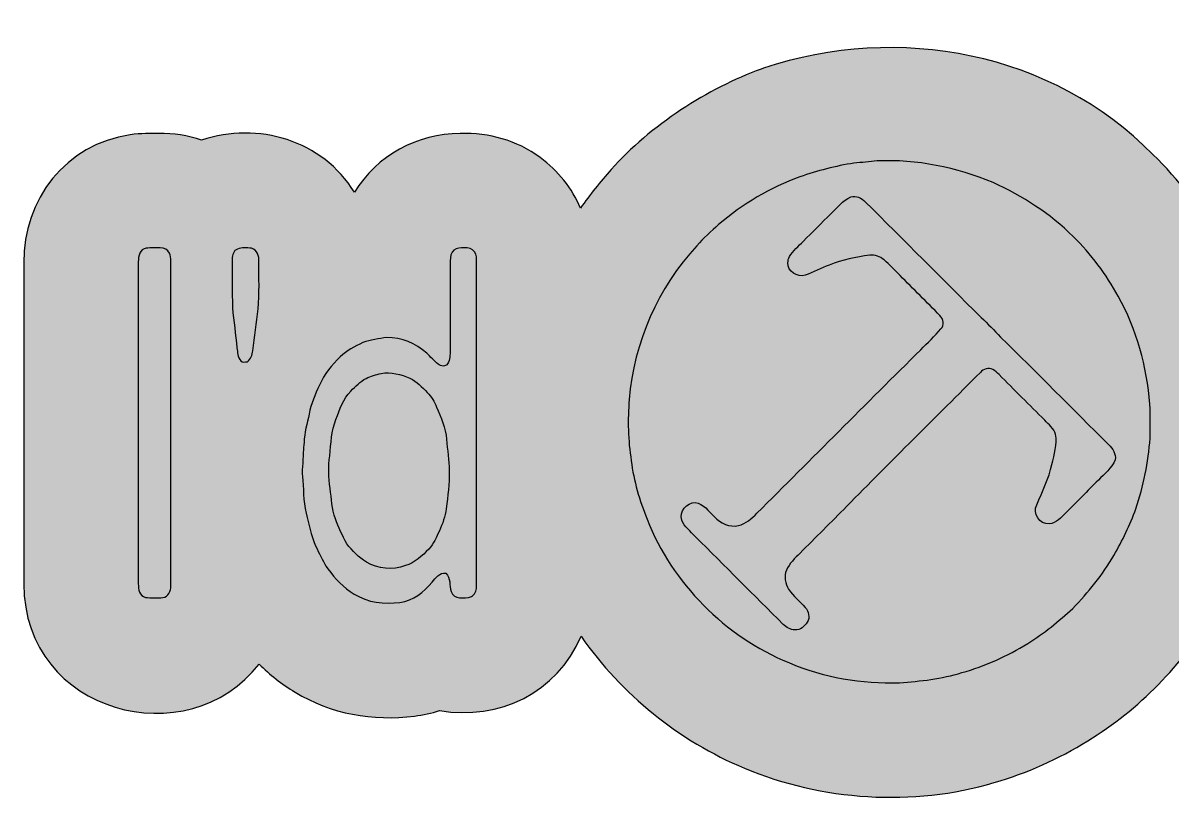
# Model space of a CAD drawing. Header units: centimetres. Extents: x -7.55 to -2.2, y -3.72 to -1.78.
# Drawn here: x -7.548 to -4.702, y -3.722 to -1.781 of the extents above; entities that cross this region are included whole.
import ezdxf

# ---------------------------------------------------------------- set-up
doc = ezdxf.new("R2010")
doc.units = ezdxf.units.CM
doc.header["$MEASUREMENT"] = 0
doc.layers.add('Layer 1', color=7, linetype='Continuous')

msp = doc.modelspace()

# ---------------------------------------------------------------- hatches: boundary and pattern name
at = {"layer": 'Layer 1', "true_color": 0x000000}
h = msp.add_hatch(color=18, dxfattribs=at)
edge = h.paths.add_edge_path()
edge.add_spline(control_points=[(-2.58975, -2.84579), (-2.20003, -2.91042), (-2.27227, -3.56729), (-2.71231, -3.48882), (-2.7532, -3.50291), (-2.79387, -3.50723), (-2.8409, -3.50786), (-2.89985, -3.50925), (-2.9588, -3.49717), (-3.01256, -3.47322), (-3.04068, -3.48413), (-3.07064, -3.49098), (-3.10161, -3.49322), (-3.1422, -3.49617), (-3.18196, -3.49296), (-3.21956, -3.48324), (-3.2962, -3.50943), (-3.3793, -3.51569), (-3.45974, -3.49959), (-3.49908, -3.49172), (-3.53262, -3.4833), (-3.56652, -3.46803), (-3.58992, -3.47828), (-3.61476, -3.48566), (-3.64054, -3.4898), (-3.71635, -3.50199), (-3.79341, -3.49026), (-3.86034, -3.45192), (-3.9254, -3.48978), (-4.00259, -3.50199), (-4.07698, -3.49041), (-4.11999, -3.50454), (-4.15932, -3.50753), (-4.20752, -3.5079), (-4.26789, -3.50869), (-4.3276, -3.49484), (-4.38217, -3.46926), (-4.38217, -3.46926), (-4.3876, -3.46664), (-4.3876, -3.46664), (-4.48446, -3.41868), (-4.55403, -3.32921), (-4.58029, -3.22481), (-4.58149, -3.22005), (-4.58258, -3.21536), (-4.58361, -3.2107), (-4.58919, -3.22101), (-4.59495, -3.23124), (-4.60086, -3.24138), (-4.67639, -3.37098), (-4.7831, -3.47933), (-4.91065, -3.55791), (-4.98297, -3.60247), (-5.06086, -3.638), (-5.14273, -3.66099), (-5.34146, -3.7216), (-5.57152, -3.70513), (-5.76078, -3.62566), (-5.92355, -3.55732), (-6.06495, -3.44276), (-6.1656, -3.29892), (-6.22505, -3.4392), (-6.36802, -3.50747), (-6.51578, -3.48302), (-6.53591, -3.48917), (-6.5567, -3.49366), (-6.57809, -3.49641), (-6.68051, -3.50952), (-6.78546, -3.49152), (-6.87377, -3.43715), (-6.90719, -3.41746), (-6.93639, -3.39408), (-6.96291, -3.36758), (-7.13682, -3.59396), (-7.54583, -3.49224), (-7.54559, -3.16906), (-7.54537, -2.90418), (-7.54565, -2.6393), (-7.54557, -2.37441), (-7.54768, -2.21858), (-7.44173, -2.08002), (-7.28212, -2.05745), (-7.25558, -2.0537), (-7.2317, -2.05363), (-7.21181, -2.05389), (-7.17497, -2.05337), (-7.13894, -2.05934), (-7.1052, -2.07103), (-6.96631, -2.02358), (-6.80529, -2.07103), (-6.72693, -2.19978), (-6.67076, -2.10772), (-6.57164, -2.05503), (-6.46457, -2.05385), (-6.39173, -2.05287), (-6.32593, -2.07007), (-6.26673, -2.11367), (-6.222, -2.14628), (-6.18811, -2.18981), (-6.16682, -2.23902), (-6.14366, -2.20565), (-6.11829, -2.17376), (-6.09084, -2.14366), (-5.99611, -2.03494), (-5.84905, -1.94144), (-5.71961, -1.89472), (-5.71961, -1.89472), (-5.71343, -1.89258), (-5.71343, -1.89258), (-5.37891, -1.78059), (-4.99861, -1.85309), (-4.74923, -2.10589), (-4.68481, -2.16824), (-4.63083, -2.24067), (-4.58727, -2.31895), (-4.58463, -2.32368), (-4.58204, -2.32844), (-4.57951, -2.33321), (-4.56426, -2.28966), (-4.53984, -2.2494), (-4.50727, -2.21557), (-4.47063, -2.17749), (-4.42908, -2.14641), (-4.38058, -2.1249), (-4.31899, -2.0976), (-4.25489, -2.09352), (-4.19604, -2.10757), (-4.14385, -2.07479), (-4.08372, -2.06019), (-4.01936, -2.06111), (-3.87378, -2.05856), (-3.7485, -2.16048), (-3.71603, -2.29714), (-3.66929, -2.30927), (-3.62462, -2.32883), (-3.58418, -2.35557), (-3.47317, -2.28754), (-3.32789, -2.26774), (-3.20098, -2.29142), (-3.13097, -2.15832), (-2.95571, -2.06006), (-2.80831, -2.09976), (-2.69865, -2.12929), (-2.61512, -2.22898), (-2.60642, -2.38403), (-2.48531, -2.50084), (-2.47767, -2.71982), (-2.58975, -2.84579)], knot_values=[0, 0, 0, 0, 0.0204082, 0.0204082, 0.0204082, 0.0408163, 0.0408163, 0.0408163, 0.0612245, 0.0612245, 0.0612245, 0.0816327, 0.0816327, 0.0816327, 0.1020408, 0.1020408, 0.1020408, 0.122449, 0.122449, 0.122449, 0.1428571, 0.1428571, 0.1428571, 0.1632653, 0.1632653, 0.1632653, 0.1836735, 0.1836735, 0.1836735, 0.2040816, 0.2040816, 0.2040816, 0.2244898, 0.2244898, 0.2244898, 0.244898, 0.244898, 0.244898, 0.2653061, 0.2653061, 0.2653061, 0.2857143, 0.2857143, 0.2857143, 0.3061224, 0.3061224, 0.3061224, 0.3265306, 0.3265306, 0.3265306, 0.3469388, 0.3469388, 0.3469388, 0.3673469, 0.3673469, 0.3673469, 0.3877551, 0.3877551, 0.3877551, 0.4081633, 0.4081633, 0.4081633, 0.4285714, 0.4285714, 0.4285714, 0.4489796, 0.4489796, 0.4489796, 0.4693878, 0.4693878, 0.4693878, 0.4897959, 0.4897959, 0.4897959, 0.5102041, 0.5102041, 0.5102041, 0.5306122, 0.5306122, 0.5306122, 0.5510204, 0.5510204, 0.5510204, 0.5714286, 0.5714286, 0.5714286, 0.5918367, 0.5918367, 0.5918367, 0.6122449, 0.6122449, 0.6122449, 0.6326531, 0.6326531, 0.6326531, 0.6530612, 0.6530612, 0.6530612, 0.6734694, 0.6734694, 0.6734694, 0.6938776, 0.6938776, 0.6938776, 0.7142857, 0.7142857, 0.7142857, 0.7346939, 0.7346939, 0.7346939, 0.755102, 0.755102, 0.755102, 0.7755102, 0.7755102, 0.7755102, 0.7959184, 0.7959184, 0.7959184, 0.8163265, 0.8163265, 0.8163265, 0.8367347, 0.8367347, 0.8367347, 0.8571429, 0.8571429, 0.8571429, 0.877551, 0.877551, 0.877551, 0.8979592, 0.8979592, 0.8979592, 0.9183673, 0.9183673, 0.9183673, 0.9387755, 0.9387755, 0.9387755, 0.9591837, 0.9591837, 0.9591837, 0.9795918, 0.9795918, 0.9795918, 1, 1, 1, 1], degree=3, periodic=1)
at = {"layer": 'Layer 1', "true_color": 0xffffff}
h = msp.add_hatch(color=7, dxfattribs=at)
edge = h.paths.add_edge_path()
edge.add_spline(control_points=[(-5.43221, -2.1221), (-5.33393, -2.11768), (-5.2356, -2.13812), (-5.14491, -2.17553), (-5.07236, -2.20943), (-5.003, -2.25235), (-4.94645, -2.30959), (-4.90203, -2.35258), (-4.86514, -2.40299), (-4.83499, -2.45685), (-4.78946, -2.53893), (-4.76427, -2.63142), (-4.75655, -2.72467), (-4.75568, -2.75268), (-4.7554, -2.78072), (-4.75622, -2.80875), (-4.76048, -2.8681), (-4.7725, -2.92689), (-4.79157, -2.98327), (-4.80574, -3.02339), (-4.82461, -3.06174), (-4.84581, -3.09858), (-4.87402, -3.14656), (-4.90912, -3.19019), (-4.94792, -3.23), (-4.98266, -3.26172), (-5.01911, -3.29202), (-5.05938, -3.31652), (-5.11002, -3.34804), (-5.16495, -3.3731), (-5.22254, -3.38888), (-5.2725, -3.40457), (-5.32491, -3.41018), (-5.37689, -3.41397), (-5.47025, -3.41625), (-5.56497, -3.40145), (-5.65101, -3.36424), (-5.80896, -3.299), (-5.93932, -3.16858), (-6.00187, -3.00925), (-6.02056, -2.96275), (-6.03516, -2.91422), (-6.0412, -2.86434), (-6.04935, -2.81424), (-6.05017, -2.76312), (-6.04621, -2.71256), (-6.03488, -2.57177), (-5.97457, -2.43562), (-5.87875, -2.33191), (-5.8626, -2.31261), (-5.84307, -2.29666), (-5.82476, -2.27955), (-5.76541, -2.2286), (-5.697, -2.18797), (-5.62341, -2.16144), (-5.57975, -2.14683), (-5.53526, -2.13414), (-5.48957, -2.12784), (-5.47048, -2.12563), (-5.45133, -2.12418), (-5.43221, -2.1221)], knot_values=[0, 0, 0, 0, 0.05, 0.05, 0.05, 0.1, 0.1, 0.1, 0.15, 0.15, 0.15, 0.2, 0.2, 0.2, 0.25, 0.25, 0.25, 0.3, 0.3, 0.3, 0.35, 0.35, 0.35, 0.4, 0.4, 0.4, 0.45, 0.45, 0.45, 0.5, 0.5, 0.5, 0.55, 0.55, 0.55, 0.6, 0.6, 0.6, 0.65, 0.65, 0.65, 0.7, 0.7, 0.7, 0.75, 0.75, 0.75, 0.8, 0.8, 0.8, 0.85, 0.85, 0.85, 0.9, 0.9, 0.9, 0.95, 0.95, 0.95, 1, 1, 1, 1], degree=3, periodic=1)
h = msp.add_hatch(color=7, dxfattribs=at)
edge = h.paths.add_edge_path()
edge.add_spline(control_points=[(-5.49767, -2.21103), (-5.51794, -2.21964), (-5.53109, -2.23835), (-5.54658, -2.25316), (-5.57002, -2.27533), (-5.59235, -2.29867), (-5.61538, -2.32124), (-5.62731, -2.33315), (-5.64029, -2.34441), (-5.64923, -2.35885), (-5.65231, -2.3634), (-5.65314, -2.36894), (-5.65312, -2.37432), (-5.65457, -2.39553), (-5.62968, -2.41086), (-5.6105, -2.40497), (-5.58991, -2.39834), (-5.57152, -2.38628), (-5.55077, -2.37996), (-5.51868, -2.36739), (-5.48485, -2.35924), (-5.45056, -2.35563), (-5.43774, -2.35418), (-5.42499, -2.35873), (-5.41524, -2.36701), (-5.40138, -2.3793), (-5.38865, -2.39286), (-5.37535, -2.40578), (-5.34299, -2.43948), (-5.30876, -2.47128), (-5.27656, -2.50515), (-5.2677, -2.51369), (-5.26562, -2.52857), (-5.27425, -2.53804), (-5.28979, -2.55625), (-5.30744, -2.57255), (-5.32436, -2.58944), (-5.45968, -2.72416), (-5.59446, -2.85939), (-5.72981, -2.99408), (-5.74261, -3.00727), (-5.75706, -3.02047), (-5.77547, -3.02484), (-5.79769, -3.02979), (-5.8205, -3.01925), (-5.83543, -3.00297), (-5.8498, -2.98967), (-5.86181, -2.97039), (-5.88276, -2.9675), (-5.90402, -2.96778), (-5.92276, -2.9899), (-5.91634, -3.01115), (-5.90938, -3.02801), (-5.89439, -3.03939), (-5.8822, -3.05232), (-5.8098, -3.12472), (-5.73735, -3.19709), (-5.66487, -3.26939), (-5.65688, -3.27658), (-5.64738, -3.28379), (-5.63595, -3.28275), (-5.62267, -3.2843), (-5.6118, -3.2745), (-5.60522, -3.26403), (-5.59816, -3.25243), (-5.60159, -3.23712), (-5.61048, -3.22751), (-5.62401, -3.21238), (-5.64011, -3.19943), (-5.65147, -3.18241), (-5.66023, -3.16858), (-5.66322, -3.15064), (-5.65682, -3.13526), (-5.64997, -3.11827), (-5.63587, -3.10577), (-5.62323, -3.09302), (-5.58485, -3.0544), (-5.54605, -3.01615), (-5.50776, -2.97743), (-5.39815, -2.86612), (-5.28718, -2.75613), (-5.17663, -2.64577), (-5.16912, -2.63708), (-5.15682, -2.63368), (-5.14608, -2.63805), (-5.14009, -2.64132), (-5.13524, -2.6462), (-5.13039, -2.65095), (-5.09275, -2.68863), (-5.05514, -2.72637), (-5.01723, -2.7638), (-5.00725, -2.77457), (-4.99495, -2.78427), (-4.99016, -2.79869), (-4.98604, -2.82397), (-4.99379, -2.849), (-4.99927, -2.87343), (-5.00745, -2.9083), (-5.02253, -2.94086), (-5.03714, -2.97331), (-5.04775, -2.99421), (-5.02959, -3.02222), (-5.00621, -3.02067), (-4.9884, -3.01889), (-4.97631, -3.0043), (-4.96446, -2.99249), (-4.93782, -2.9658), (-4.91097, -2.93931), (-4.88439, -2.91256), (-4.86958, -2.89672), (-4.85069, -2.88308), (-4.84287, -2.86208), (-4.83971, -2.8473), (-4.84919, -2.83405), (-4.85906, -2.82417), (-4.94831, -2.73564), (-5.03668, -2.6462), (-5.12648, -2.55821), (-5.14263, -2.54218), (-5.15746, -2.52479), (-5.1746, -2.50975), (-5.27039, -2.41424), (-5.36598, -2.3185), (-5.46194, -2.22314), (-5.47096, -2.2135), (-5.48445, -2.2075), (-5.49767, -2.21103)], knot_values=[0, 0, 0, 0, 0.0238095, 0.0238095, 0.0238095, 0.047619, 0.047619, 0.047619, 0.0714286, 0.0714286, 0.0714286, 0.0952381, 0.0952381, 0.0952381, 0.1190476, 0.1190476, 0.1190476, 0.1428571, 0.1428571, 0.1428571, 0.1666667, 0.1666667, 0.1666667, 0.1904762, 0.1904762, 0.1904762, 0.2142857, 0.2142857, 0.2142857, 0.2380952, 0.2380952, 0.2380952, 0.2619048, 0.2619048, 0.2619048, 0.2857143, 0.2857143, 0.2857143, 0.3095238, 0.3095238, 0.3095238, 0.3333333, 0.3333333, 0.3333333, 0.3571429, 0.3571429, 0.3571429, 0.3809524, 0.3809524, 0.3809524, 0.4047619, 0.4047619, 0.4047619, 0.4285714, 0.4285714, 0.4285714, 0.452381, 0.452381, 0.452381, 0.4761905, 0.4761905, 0.4761905, 0.5, 0.5, 0.5, 0.5238095, 0.5238095, 0.5238095, 0.547619, 0.547619, 0.547619, 0.5714286, 0.5714286, 0.5714286, 0.5952381, 0.5952381, 0.5952381, 0.6190476, 0.6190476, 0.6190476, 0.6428571, 0.6428571, 0.6428571, 0.6666667, 0.6666667, 0.6666667, 0.6904762, 0.6904762, 0.6904762, 0.7142857, 0.7142857, 0.7142857, 0.7380952, 0.7380952, 0.7380952, 0.7619048, 0.7619048, 0.7619048, 0.7857143, 0.7857143, 0.7857143, 0.8095238, 0.8095238, 0.8095238, 0.8333333, 0.8333333, 0.8333333, 0.8571429, 0.8571429, 0.8571429, 0.8809524, 0.8809524, 0.8809524, 0.9047619, 0.9047619, 0.9047619, 0.9285714, 0.9285714, 0.9285714, 0.952381, 0.952381, 0.952381, 0.9761905, 0.9761905, 0.9761905, 1, 1, 1, 1], degree=3, periodic=1)
h = msp.add_hatch(color=7, dxfattribs=at)
edge = h.paths.add_edge_path()
edge.add_spline(control_points=[(-7.24244, -2.33818), (-7.23096, -2.33669), (-7.21933, -2.3373), (-7.2078, -2.3374), (-7.19855, -2.33727), (-7.18857, -2.34161), (-7.18453, -2.35037), (-7.18248, -2.35644), (-7.18121, -2.36281), (-7.18133, -2.36927), (-7.18139, -2.63764), (-7.18128, -2.90601), (-7.18139, -3.17439), (-7.18093, -3.18686), (-7.18768, -3.20121), (-7.20122, -3.20311), (-7.21554, -3.204), (-7.2302, -3.20479), (-7.24442, -3.20263), (-7.25887, -3.19895), (-7.26227, -3.18213), (-7.26207, -3.16928), (-7.26207, -2.90342), (-7.26212, -2.63757), (-7.26204, -2.37171), (-7.2625, -2.35825), (-7.25811, -2.34052), (-7.24244, -2.33818)], knot_values=[0, 0, 0, 0, 0.1111111, 0.1111111, 0.1111111, 0.2222222, 0.2222222, 0.2222222, 0.3333333, 0.3333333, 0.3333333, 0.4444444, 0.4444444, 0.4444444, 0.5555556, 0.5555556, 0.5555556, 0.6666667, 0.6666667, 0.6666667, 0.7777778, 0.7777778, 0.7777778, 0.8888889, 0.8888889, 0.8888889, 1, 1, 1, 1], degree=3, periodic=1)
h = msp.add_hatch(color=7, dxfattribs=at)
edge = h.paths.add_edge_path()
edge.add_spline(control_points=[(-7.01627, -2.34039), (-7.00553, -2.33582), (-6.99311, -2.33694), (-6.98178, -2.33844), (-6.96659, -2.34141), (-6.96299, -2.35868), (-6.96327, -2.37178), (-6.9638, -2.41071), (-6.96157, -2.4498), (-6.96556, -2.48857), (-6.9699, -2.52309), (-6.97424, -2.5576), (-6.97876, -2.59208), (-6.98038, -2.60206), (-6.98293, -2.61344), (-6.99197, -2.61941), (-6.9974, -2.61979), (-7.00431, -2.62141), (-7.00832, -2.61669), (-7.01637, -2.60808), (-7.01617, -2.59571), (-7.01784, -2.58477), (-7.02066, -2.5516), (-7.02609, -2.51872), (-7.02889, -2.48555), (-7.02975, -2.4453), (-7.02967, -2.405), (-7.02932, -2.36472), (-7.0294, -2.35525), (-7.02638, -2.34362), (-7.01627, -2.34039)], knot_values=[0, 0, 0, 0, 0.1, 0.1, 0.1, 0.2, 0.2, 0.2, 0.3, 0.3, 0.3, 0.4, 0.4, 0.4, 0.5, 0.5, 0.5, 0.6, 0.6, 0.6, 0.7, 0.7, 0.7, 0.8, 0.8, 0.8, 0.9, 0.9, 0.9, 1, 1, 1, 1], degree=3, periodic=1)
h = msp.add_hatch(color=7, dxfattribs=at)
edge = h.paths.add_edge_path()
edge.add_spline(control_points=[(-6.48511, -2.34786), (-6.48036, -2.33966), (-6.47012, -2.33747), (-6.46134, -2.33735), (-6.45217, -2.33727), (-6.44196, -2.33653), (-6.43424, -2.34245), (-6.42647, -2.34776), (-6.42408, -2.35771), (-6.42434, -2.3666), (-6.42436, -2.50886), (-6.42424, -2.6511), (-6.42439, -2.79336), (-6.42449, -2.9212), (-6.42378, -3.04901), (-6.42444, -3.17685), (-6.42408, -3.18627), (-6.42875, -3.19605), (-6.43711, -3.20075), (-6.44607, -3.20529), (-6.45654, -3.20359), (-6.46621, -3.20359), (-6.47561, -3.20341), (-6.4847, -3.19729), (-6.48726, -3.18805), (-6.49163, -3.17271), (-6.48823, -3.15473), (-6.50039, -3.14231), (-6.51593, -3.14039), (-6.52541, -3.15463), (-6.53429, -3.16487), (-6.55431, -3.18988), (-6.58156, -3.21086), (-6.61409, -3.21517), (-6.65261, -3.21995), (-6.69411, -3.21578), (-6.72737, -3.1943), (-6.75394, -3.17931), (-6.77433, -3.15598), (-6.79246, -3.13198), (-6.80341, -3.11659), (-6.81082, -3.09914), (-6.81948, -3.08246), (-6.83205, -3.05833), (-6.83723, -3.03137), (-6.84386, -3.00521), (-6.85237, -2.97527), (-6.8527, -2.94393), (-6.85466, -2.91313), (-6.85849, -2.89012), (-6.85339, -2.86708), (-6.85356, -2.84402), (-6.85367, -2.83559), (-6.85181, -2.82734), (-6.85145, -2.81896), (-6.85097, -2.79504), (-6.84376, -2.77203), (-6.83909, -2.74875), (-6.83375, -2.72386), (-6.825, -2.69991), (-6.81323, -2.67738), (-6.80186, -2.65021), (-6.78299, -2.62715), (-6.76204, -2.60681), (-6.74581, -2.59165), (-6.72603, -2.58104), (-6.70602, -2.57179), (-6.687, -2.56456), (-6.66658, -2.56234), (-6.64662, -2.55917), (-6.61025, -2.55859), (-6.5747, -2.57392), (-6.54778, -2.59797), (-6.53805, -2.60679), (-6.52975, -2.61712), (-6.51949, -2.62535), (-6.51309, -2.63055), (-6.50105, -2.63239), (-6.49613, -2.62439), (-6.48896, -2.61446), (-6.49031, -2.60173), (-6.49006, -2.5902), (-6.49021, -2.51907), (-6.48955, -2.44797), (-6.49003, -2.37686), (-6.49016, -2.36703), (-6.48942, -2.35682), (-6.48511, -2.34786)], knot_values=[0, 0, 0, 0, 0.0344828, 0.0344828, 0.0344828, 0.0689655, 0.0689655, 0.0689655, 0.1034483, 0.1034483, 0.1034483, 0.137931, 0.137931, 0.137931, 0.1724138, 0.1724138, 0.1724138, 0.2068966, 0.2068966, 0.2068966, 0.2413793, 0.2413793, 0.2413793, 0.2758621, 0.2758621, 0.2758621, 0.3103448, 0.3103448, 0.3103448, 0.3448276, 0.3448276, 0.3448276, 0.3793103, 0.3793103, 0.3793103, 0.4137931, 0.4137931, 0.4137931, 0.4482759, 0.4482759, 0.4482759, 0.4827586, 0.4827586, 0.4827586, 0.5172414, 0.5172414, 0.5172414, 0.5517241, 0.5517241, 0.5517241, 0.5862069, 0.5862069, 0.5862069, 0.6206897, 0.6206897, 0.6206897, 0.6551724, 0.6551724, 0.6551724, 0.6896552, 0.6896552, 0.6896552, 0.7241379, 0.7241379, 0.7241379, 0.7586207, 0.7586207, 0.7586207, 0.7931034, 0.7931034, 0.7931034, 0.8275862, 0.8275862, 0.8275862, 0.862069, 0.862069, 0.862069, 0.8965517, 0.8965517, 0.8965517, 0.9310345, 0.9310345, 0.9310345, 0.9655172, 0.9655172, 0.9655172, 1, 1, 1, 1], degree=3, periodic=1)
h = msp.add_hatch(color=7, dxfattribs=at)
edge = h.paths.add_edge_path()
edge.add_spline(control_points=[(-6.66056, -2.648), (-6.67336, -2.6511), (-6.68624, -2.6545), (-6.69802, -2.66052), (-6.71262, -2.66812), (-6.72405, -2.68023), (-6.73555, -2.69171), (-6.75465, -2.71083), (-6.76313, -2.73727), (-6.77268, -2.76185), (-6.78398, -2.79054), (-6.78459, -2.82168), (-6.78789, -2.8519), (-6.79147, -2.87872), (-6.79079, -2.90599), (-6.78721, -2.93278), (-6.78325, -2.95785), (-6.78278, -2.98372), (-6.77405, -3.0078), (-6.76552, -3.02885), (-6.75734, -3.05026), (-6.74541, -3.06966), (-6.73223, -3.08756), (-6.71582, -3.10318), (-6.69723, -3.11537), (-6.66818, -3.1315), (-6.63199, -3.13609), (-6.60065, -3.12401), (-6.57744, -3.11695), (-6.55898, -3.10006), (-6.54258, -3.08287), (-6.53033, -3.07009), (-6.52366, -3.05351), (-6.51629, -3.03774), (-6.50865, -3.02021), (-6.50197, -3.00206), (-6.49938, -2.98301), (-6.4961, -2.95193), (-6.49095, -2.92092), (-6.49217, -2.88956), (-6.49211, -2.86325), (-6.49669, -2.83732), (-6.49846, -2.81117), (-6.50156, -2.78331), (-6.51172, -2.75687), (-6.52325, -2.73152), (-6.52861, -2.71824), (-6.53605, -2.7056), (-6.54628, -2.69546), (-6.55939, -2.68239), (-6.57219, -2.66819), (-6.58928, -2.66027), (-6.61147, -2.65021), (-6.63615, -2.64386), (-6.66056, -2.648)], knot_values=[0, 0, 0, 0, 0.0555556, 0.0555556, 0.0555556, 0.1111111, 0.1111111, 0.1111111, 0.1666667, 0.1666667, 0.1666667, 0.2222222, 0.2222222, 0.2222222, 0.2777778, 0.2777778, 0.2777778, 0.3333333, 0.3333333, 0.3333333, 0.3888889, 0.3888889, 0.3888889, 0.4444444, 0.4444444, 0.4444444, 0.5, 0.5, 0.5, 0.5555556, 0.5555556, 0.5555556, 0.6111111, 0.6111111, 0.6111111, 0.6666667, 0.6666667, 0.6666667, 0.7222222, 0.7222222, 0.7222222, 0.7777778, 0.7777778, 0.7777778, 0.8333333, 0.8333333, 0.8333333, 0.8888889, 0.8888889, 0.8888889, 0.9444444, 0.9444444, 0.9444444, 1, 1, 1, 1], degree=3, periodic=1)

# ---------------------------------------------------------------- linework, layer by layer
at = {"layer": 'Layer 1'}
msp.add_open_spline([(-2.58975, -2.84579), (-2.20003, -2.91042), (-2.27227, -3.56729), (-2.71231, -3.48882), (-2.7532, -3.50291), (-2.79387, -3.50723), (-2.8409, -3.50786), (-2.89985, -3.50925), (-2.9588, -3.49717), (-3.01256, -3.47322), (-3.04068, -3.48413), (-3.07064, -3.49098), (-3.10161, -3.49322), (-3.1422, -3.49617), (-3.18196, -3.49296), (-3.21956, -3.48324), (-3.2962, -3.50943), (-3.3793, -3.51569), (-3.45974, -3.49959), (-3.49908, -3.49172), (-3.53262, -3.4833), (-3.56652, -3.46803), (-3.58992, -3.47828), (-3.61476, -3.48566), (-3.64054, -3.4898), (-3.71635, -3.50199), (-3.79341, -3.49026), (-3.86034, -3.45192), (-3.9254, -3.48978), (-4.00259, -3.50199), (-4.07698, -3.49041), (-4.11999, -3.50454), (-4.15932, -3.50753), (-4.20752, -3.5079), (-4.26789, -3.50869), (-4.3276, -3.49484), (-4.38217, -3.46926), (-4.38217, -3.46926), (-4.3876, -3.46664), (-4.3876, -3.46664), (-4.48446, -3.41868), (-4.55403, -3.32921), (-4.58029, -3.22481), (-4.58149, -3.22005), (-4.58258, -3.21536), (-4.58361, -3.2107), (-4.58919, -3.22101), (-4.59495, -3.23124), (-4.60086, -3.24138), (-4.67639, -3.37098), (-4.7831, -3.47933), (-4.91065, -3.55791), (-4.98297, -3.60247), (-5.06086, -3.638), (-5.14273, -3.66099), (-5.34146, -3.7216), (-5.57152, -3.70513), (-5.76078, -3.62566), (-5.92355, -3.55732), (-6.06495, -3.44276), (-6.1656, -3.29892), (-6.22505, -3.4392), (-6.36802, -3.50747), (-6.51578, -3.48302), (-6.53591, -3.48917), (-6.5567, -3.49366), (-6.57809, -3.49641), (-6.68051, -3.50952), (-6.78546, -3.49152), (-6.87377, -3.43715), (-6.90719, -3.41746), (-6.93639, -3.39408), (-6.96291, -3.36758), (-7.13682, -3.59396), (-7.54583, -3.49224), (-7.54559, -3.16906), (-7.54537, -2.90418), (-7.54565, -2.6393), (-7.54557, -2.37441), (-7.54768, -2.21858), (-7.44173, -2.08002), (-7.28212, -2.05745), (-7.25558, -2.0537), (-7.2317, -2.05363), (-7.21181, -2.05389), (-7.17497, -2.05337), (-7.13894, -2.05934), (-7.1052, -2.07103), (-6.96631, -2.02358), (-6.80529, -2.07103), (-6.72693, -2.19978), (-6.67076, -2.10772), (-6.57164, -2.05503), (-6.46457, -2.05385), (-6.39173, -2.05287), (-6.32593, -2.07007), (-6.26673, -2.11367), (-6.222, -2.14628), (-6.18811, -2.18981), (-6.16682, -2.23902), (-6.14366, -2.20565), (-6.11829, -2.17376), (-6.09084, -2.14366), (-5.99611, -2.03494), (-5.84905, -1.94144), (-5.71961, -1.89472), (-5.71961, -1.89472), (-5.71343, -1.89258), (-5.71343, -1.89258), (-5.37891, -1.78059), (-4.99861, -1.85309), (-4.74923, -2.10589), (-4.68481, -2.16824), (-4.63083, -2.24067), (-4.58727, -2.31895), (-4.58463, -2.32368), (-4.58204, -2.32844), (-4.57951, -2.33321), (-4.56426, -2.28966), (-4.53984, -2.2494), (-4.50727, -2.21557), (-4.47063, -2.17749), (-4.42908, -2.14641), (-4.38058, -2.1249), (-4.31899, -2.0976), (-4.25489, -2.09352), (-4.19604, -2.10757), (-4.14385, -2.07479), (-4.08372, -2.06019), (-4.01936, -2.06111), (-3.87378, -2.05856), (-3.7485, -2.16048), (-3.71603, -2.29714), (-3.66929, -2.30927), (-3.62462, -2.32883), (-3.58418, -2.35557), (-3.47317, -2.28754), (-3.32789, -2.26774), (-3.20098, -2.29142), (-3.13097, -2.15832), (-2.95571, -2.06006), (-2.80831, -2.09976), (-2.69865, -2.12929), (-2.61512, -2.22898), (-2.60642, -2.38403), (-2.48531, -2.50084), (-2.47767, -2.71982), (-2.58975, -2.84579)], degree=3, knots=[0, 0, 0, 0, 0.0204082, 0.0204082, 0.0204082, 0.0408163, 0.0408163, 0.0408163, 0.0612245, 0.0612245, 0.0612245, 0.0816327, 0.0816327, 0.0816327, 0.1020408, 0.1020408, 0.1020408, 0.122449, 0.122449, 0.122449, 0.1428571, 0.1428571, 0.1428571, 0.1632653, 0.1632653, 0.1632653, 0.1836735, 0.1836735, 0.1836735, 0.2040816, 0.2040816, 0.2040816, 0.2244898, 0.2244898, 0.2244898, 0.244898, 0.244898, 0.244898, 0.2653061, 0.2653061, 0.2653061, 0.2857143, 0.2857143, 0.2857143, 0.3061224, 0.3061224, 0.3061224, 0.3265306, 0.3265306, 0.3265306, 0.3469388, 0.3469388, 0.3469388, 0.3673469, 0.3673469, 0.3673469, 0.3877551, 0.3877551, 0.3877551, 0.4081633, 0.4081633, 0.4081633, 0.4285714, 0.4285714, 0.4285714, 0.4489796, 0.4489796, 0.4489796, 0.4693878, 0.4693878, 0.4693878, 0.4897959, 0.4897959, 0.4897959, 0.5102041, 0.5102041, 0.5102041, 0.5306122, 0.5306122, 0.5306122, 0.5510204, 0.5510204, 0.5510204, 0.5714286, 0.5714286, 0.5714286, 0.5918367, 0.5918367, 0.5918367, 0.6122449, 0.6122449, 0.6122449, 0.6326531, 0.6326531, 0.6326531, 0.6530612, 0.6530612, 0.6530612, 0.6734694, 0.6734694, 0.6734694, 0.6938776, 0.6938776, 0.6938776, 0.7142857, 0.7142857, 0.7142857, 0.7346939, 0.7346939, 0.7346939, 0.755102, 0.755102, 0.755102, 0.7755102, 0.7755102, 0.7755102, 0.7959184, 0.7959184, 0.7959184, 0.8163265, 0.8163265, 0.8163265, 0.8367347, 0.8367347, 0.8367347, 0.8571429, 0.8571429, 0.8571429, 0.877551, 0.877551, 0.877551, 0.8979592, 0.8979592, 0.8979592, 0.9183673, 0.9183673, 0.9183673, 0.9387755, 0.9387755, 0.9387755, 0.9591837, 0.9591837, 0.9591837, 0.9795918, 0.9795918, 0.9795918, 1, 1, 1, 1], dxfattribs=at)
at = {"layer": 'Layer 1', "color": 7}
for points, knots in [([(-5.43221, -2.1221), (-5.33393, -2.11768), (-5.2356, -2.13812), (-5.14491, -2.17553), (-5.07236, -2.20943), (-5.003, -2.25235), (-4.94645, -2.30959), (-4.90203, -2.35258), (-4.86514, -2.40299), (-4.83499, -2.45685), (-4.78946, -2.53893), (-4.76427, -2.63142), (-4.75655, -2.72467), (-4.75568, -2.75268), (-4.7554, -2.78072), (-4.75622, -2.80875), (-4.76048, -2.8681), (-4.7725, -2.92689), (-4.79157, -2.98327), (-4.80574, -3.02339), (-4.82461, -3.06174), (-4.84581, -3.09858), (-4.87402, -3.14656), (-4.90912, -3.19019), (-4.94792, -3.23), (-4.98266, -3.26172), (-5.01911, -3.29202), (-5.05938, -3.31652), (-5.11002, -3.34804), (-5.16495, -3.3731), (-5.22254, -3.38888), (-5.2725, -3.40457), (-5.32491, -3.41018), (-5.37689, -3.41397), (-5.47025, -3.41625), (-5.56497, -3.40145), (-5.65101, -3.36424), (-5.80896, -3.299), (-5.93932, -3.16858), (-6.00187, -3.00925), (-6.02056, -2.96275), (-6.03516, -2.91422), (-6.0412, -2.86434), (-6.04935, -2.81424), (-6.05017, -2.76312), (-6.04621, -2.71256), (-6.03488, -2.57177), (-5.97457, -2.43562), (-5.87875, -2.33191), (-5.8626, -2.31261), (-5.84307, -2.29666), (-5.82476, -2.27955), (-5.76541, -2.2286), (-5.697, -2.18797), (-5.62341, -2.16144), (-5.57975, -2.14683), (-5.53526, -2.13414), (-5.48957, -2.12784), (-5.47048, -2.12563), (-5.45133, -2.12418), (-5.43221, -2.1221)], [0, 0, 0, 0, 0.05, 0.05, 0.05, 0.1, 0.1, 0.1, 0.15, 0.15, 0.15, 0.2, 0.2, 0.2, 0.25, 0.25, 0.25, 0.3, 0.3, 0.3, 0.35, 0.35, 0.35, 0.4, 0.4, 0.4, 0.45, 0.45, 0.45, 0.5, 0.5, 0.5, 0.55, 0.55, 0.55, 0.6, 0.6, 0.6, 0.65, 0.65, 0.65, 0.7, 0.7, 0.7, 0.75, 0.75, 0.75, 0.8, 0.8, 0.8, 0.85, 0.85, 0.85, 0.9, 0.9, 0.9, 0.95, 0.95, 0.95, 1, 1, 1, 1]), ([(-5.49767, -2.21103), (-5.51794, -2.21964), (-5.53109, -2.23835), (-5.54658, -2.25316), (-5.57002, -2.27533), (-5.59235, -2.29867), (-5.61538, -2.32124), (-5.62731, -2.33315), (-5.64029, -2.34441), (-5.64923, -2.35885), (-5.65231, -2.3634), (-5.65314, -2.36894), (-5.65312, -2.37432), (-5.65457, -2.39553), (-5.62968, -2.41086), (-5.6105, -2.40497), (-5.58991, -2.39834), (-5.57152, -2.38628), (-5.55077, -2.37996), (-5.51868, -2.36739), (-5.48485, -2.35924), (-5.45056, -2.35563), (-5.43774, -2.35418), (-5.42499, -2.35873), (-5.41524, -2.36701), (-5.40138, -2.3793), (-5.38865, -2.39286), (-5.37535, -2.40578), (-5.34299, -2.43948), (-5.30876, -2.47128), (-5.27656, -2.50515), (-5.2677, -2.51369), (-5.26562, -2.52857), (-5.27425, -2.53804), (-5.28979, -2.55625), (-5.30744, -2.57255), (-5.32436, -2.58944), (-5.45968, -2.72416), (-5.59446, -2.85939), (-5.72981, -2.99408), (-5.74261, -3.00727), (-5.75706, -3.02047), (-5.77547, -3.02484), (-5.79769, -3.02979), (-5.8205, -3.01925), (-5.83543, -3.00297), (-5.8498, -2.98967), (-5.86181, -2.97039), (-5.88276, -2.9675), (-5.90402, -2.96778), (-5.92276, -2.9899), (-5.91634, -3.01115), (-5.90938, -3.02801), (-5.89439, -3.03939), (-5.8822, -3.05232), (-5.8098, -3.12472), (-5.73735, -3.19709), (-5.66487, -3.26939), (-5.65688, -3.27658), (-5.64738, -3.28379), (-5.63595, -3.28275), (-5.62267, -3.2843), (-5.6118, -3.2745), (-5.60522, -3.26403), (-5.59816, -3.25243), (-5.60159, -3.23712), (-5.61048, -3.22751), (-5.62401, -3.21238), (-5.64011, -3.19943), (-5.65147, -3.18241), (-5.66023, -3.16858), (-5.66322, -3.15064), (-5.65682, -3.13526), (-5.64997, -3.11827), (-5.63587, -3.10577), (-5.62323, -3.09302), (-5.58485, -3.0544), (-5.54605, -3.01615), (-5.50776, -2.97743), (-5.39815, -2.86612), (-5.28718, -2.75613), (-5.17663, -2.64577), (-5.16912, -2.63708), (-5.15682, -2.63368), (-5.14608, -2.63805), (-5.14009, -2.64132), (-5.13524, -2.6462), (-5.13039, -2.65095), (-5.09275, -2.68863), (-5.05514, -2.72637), (-5.01723, -2.7638), (-5.00725, -2.77457), (-4.99495, -2.78427), (-4.99016, -2.79869), (-4.98604, -2.82397), (-4.99379, -2.849), (-4.99927, -2.87343), (-5.00745, -2.9083), (-5.02253, -2.94086), (-5.03714, -2.97331), (-5.04775, -2.99421), (-5.02959, -3.02222), (-5.00621, -3.02067), (-4.9884, -3.01889), (-4.97631, -3.0043), (-4.96446, -2.99249), (-4.93782, -2.9658), (-4.91097, -2.93931), (-4.88439, -2.91256), (-4.86958, -2.89672), (-4.85069, -2.88308), (-4.84287, -2.86208), (-4.83971, -2.8473), (-4.84919, -2.83405), (-4.85906, -2.82417), (-4.94831, -2.73564), (-5.03668, -2.6462), (-5.12648, -2.55821), (-5.14263, -2.54218), (-5.15746, -2.52479), (-5.1746, -2.50975), (-5.27039, -2.41424), (-5.36598, -2.3185), (-5.46194, -2.22314), (-5.47096, -2.2135), (-5.48445, -2.2075), (-5.49767, -2.21103)], [0, 0, 0, 0, 0.0238095, 0.0238095, 0.0238095, 0.047619, 0.047619, 0.047619, 0.0714286, 0.0714286, 0.0714286, 0.0952381, 0.0952381, 0.0952381, 0.1190476, 0.1190476, 0.1190476, 0.1428571, 0.1428571, 0.1428571, 0.1666667, 0.1666667, 0.1666667, 0.1904762, 0.1904762, 0.1904762, 0.2142857, 0.2142857, 0.2142857, 0.2380952, 0.2380952, 0.2380952, 0.2619048, 0.2619048, 0.2619048, 0.2857143, 0.2857143, 0.2857143, 0.3095238, 0.3095238, 0.3095238, 0.3333333, 0.3333333, 0.3333333, 0.3571429, 0.3571429, 0.3571429, 0.3809524, 0.3809524, 0.3809524, 0.4047619, 0.4047619, 0.4047619, 0.4285714, 0.4285714, 0.4285714, 0.452381, 0.452381, 0.452381, 0.4761905, 0.4761905, 0.4761905, 0.5, 0.5, 0.5, 0.5238095, 0.5238095, 0.5238095, 0.547619, 0.547619, 0.547619, 0.5714286, 0.5714286, 0.5714286, 0.5952381, 0.5952381, 0.5952381, 0.6190476, 0.6190476, 0.6190476, 0.6428571, 0.6428571, 0.6428571, 0.6666667, 0.6666667, 0.6666667, 0.6904762, 0.6904762, 0.6904762, 0.7142857, 0.7142857, 0.7142857, 0.7380952, 0.7380952, 0.7380952, 0.7619048, 0.7619048, 0.7619048, 0.7857143, 0.7857143, 0.7857143, 0.8095238, 0.8095238, 0.8095238, 0.8333333, 0.8333333, 0.8333333, 0.8571429, 0.8571429, 0.8571429, 0.8809524, 0.8809524, 0.8809524, 0.9047619, 0.9047619, 0.9047619, 0.9285714, 0.9285714, 0.9285714, 0.952381, 0.952381, 0.952381, 0.9761905, 0.9761905, 0.9761905, 1, 1, 1, 1]), ([(-7.24244, -2.33818), (-7.23096, -2.33669), (-7.21933, -2.3373), (-7.2078, -2.3374), (-7.19855, -2.33727), (-7.18857, -2.34161), (-7.18453, -2.35037), (-7.18248, -2.35644), (-7.18121, -2.36281), (-7.18133, -2.36927), (-7.18139, -2.63764), (-7.18128, -2.90601), (-7.18139, -3.17439), (-7.18093, -3.18686), (-7.18768, -3.20121), (-7.20122, -3.20311), (-7.21554, -3.204), (-7.2302, -3.20479), (-7.24442, -3.20263), (-7.25887, -3.19895), (-7.26227, -3.18213), (-7.26207, -3.16928), (-7.26207, -2.90342), (-7.26212, -2.63757), (-7.26204, -2.37171), (-7.2625, -2.35825), (-7.25811, -2.34052), (-7.24244, -2.33818)], [0, 0, 0, 0, 0.1111111, 0.1111111, 0.1111111, 0.2222222, 0.2222222, 0.2222222, 0.3333333, 0.3333333, 0.3333333, 0.4444444, 0.4444444, 0.4444444, 0.5555556, 0.5555556, 0.5555556, 0.6666667, 0.6666667, 0.6666667, 0.7777778, 0.7777778, 0.7777778, 0.8888889, 0.8888889, 0.8888889, 1, 1, 1, 1]), ([(-7.01627, -2.34039), (-7.00553, -2.33582), (-6.99311, -2.33694), (-6.98178, -2.33844), (-6.96659, -2.34141), (-6.96299, -2.35868), (-6.96327, -2.37178), (-6.9638, -2.41071), (-6.96157, -2.4498), (-6.96556, -2.48857), (-6.9699, -2.52309), (-6.97424, -2.5576), (-6.97876, -2.59208), (-6.98038, -2.60206), (-6.98293, -2.61344), (-6.99197, -2.61941), (-6.9974, -2.61979), (-7.00431, -2.62141), (-7.00832, -2.61669), (-7.01637, -2.60808), (-7.01617, -2.59571), (-7.01784, -2.58477), (-7.02066, -2.5516), (-7.02609, -2.51872), (-7.02889, -2.48555), (-7.02975, -2.4453), (-7.02967, -2.405), (-7.02932, -2.36472), (-7.0294, -2.35525), (-7.02638, -2.34362), (-7.01627, -2.34039)], [0, 0, 0, 0, 0.1, 0.1, 0.1, 0.2, 0.2, 0.2, 0.3, 0.3, 0.3, 0.4, 0.4, 0.4, 0.5, 0.5, 0.5, 0.6, 0.6, 0.6, 0.7, 0.7, 0.7, 0.8, 0.8, 0.8, 0.9, 0.9, 0.9, 1, 1, 1, 1]), ([(-6.48511, -2.34786), (-6.48036, -2.33966), (-6.47012, -2.33747), (-6.46134, -2.33735), (-6.45217, -2.33727), (-6.44196, -2.33653), (-6.43424, -2.34245), (-6.42647, -2.34776), (-6.42408, -2.35771), (-6.42434, -2.3666), (-6.42436, -2.50886), (-6.42424, -2.6511), (-6.42439, -2.79336), (-6.42449, -2.9212), (-6.42378, -3.04901), (-6.42444, -3.17685), (-6.42408, -3.18627), (-6.42875, -3.19605), (-6.43711, -3.20075), (-6.44607, -3.20529), (-6.45654, -3.20359), (-6.46621, -3.20359), (-6.47561, -3.20341), (-6.4847, -3.19729), (-6.48726, -3.18805), (-6.49163, -3.17271), (-6.48823, -3.15473), (-6.50039, -3.14231), (-6.51593, -3.14039), (-6.52541, -3.15463), (-6.53429, -3.16487), (-6.55431, -3.18988), (-6.58156, -3.21086), (-6.61409, -3.21517), (-6.65261, -3.21995), (-6.69411, -3.21578), (-6.72737, -3.1943), (-6.75394, -3.17931), (-6.77433, -3.15598), (-6.79246, -3.13198), (-6.80341, -3.11659), (-6.81082, -3.09914), (-6.81948, -3.08246), (-6.83205, -3.05833), (-6.83723, -3.03137), (-6.84386, -3.00521), (-6.85237, -2.97527), (-6.8527, -2.94393), (-6.85466, -2.91313), (-6.85849, -2.89012), (-6.85339, -2.86708), (-6.85356, -2.84402), (-6.85367, -2.83559), (-6.85181, -2.82734), (-6.85145, -2.81896), (-6.85097, -2.79504), (-6.84376, -2.77203), (-6.83909, -2.74875), (-6.83375, -2.72386), (-6.825, -2.69991), (-6.81323, -2.67738), (-6.80186, -2.65021), (-6.78299, -2.62715), (-6.76204, -2.60681), (-6.74581, -2.59165), (-6.72603, -2.58104), (-6.70602, -2.57179), (-6.687, -2.56456), (-6.66658, -2.56234), (-6.64662, -2.55917), (-6.61025, -2.55859), (-6.5747, -2.57392), (-6.54778, -2.59797), (-6.53805, -2.60679), (-6.52975, -2.61712), (-6.51949, -2.62535), (-6.51309, -2.63055), (-6.50105, -2.63239), (-6.49613, -2.62439), (-6.48896, -2.61446), (-6.49031, -2.60173), (-6.49006, -2.5902), (-6.49021, -2.51907), (-6.48955, -2.44797), (-6.49003, -2.37686), (-6.49016, -2.36703), (-6.48942, -2.35682), (-6.48511, -2.34786)], [0, 0, 0, 0, 0.0344828, 0.0344828, 0.0344828, 0.0689655, 0.0689655, 0.0689655, 0.1034483, 0.1034483, 0.1034483, 0.137931, 0.137931, 0.137931, 0.1724138, 0.1724138, 0.1724138, 0.2068966, 0.2068966, 0.2068966, 0.2413793, 0.2413793, 0.2413793, 0.2758621, 0.2758621, 0.2758621, 0.3103448, 0.3103448, 0.3103448, 0.3448276, 0.3448276, 0.3448276, 0.3793103, 0.3793103, 0.3793103, 0.4137931, 0.4137931, 0.4137931, 0.4482759, 0.4482759, 0.4482759, 0.4827586, 0.4827586, 0.4827586, 0.5172414, 0.5172414, 0.5172414, 0.5517241, 0.5517241, 0.5517241, 0.5862069, 0.5862069, 0.5862069, 0.6206897, 0.6206897, 0.6206897, 0.6551724, 0.6551724, 0.6551724, 0.6896552, 0.6896552, 0.6896552, 0.7241379, 0.7241379, 0.7241379, 0.7586207, 0.7586207, 0.7586207, 0.7931034, 0.7931034, 0.7931034, 0.8275862, 0.8275862, 0.8275862, 0.862069, 0.862069, 0.862069, 0.8965517, 0.8965517, 0.8965517, 0.9310345, 0.9310345, 0.9310345, 0.9655172, 0.9655172, 0.9655172, 1, 1, 1, 1]), ([(-6.66056, -2.648), (-6.67336, -2.6511), (-6.68624, -2.6545), (-6.69802, -2.66052), (-6.71262, -2.66812), (-6.72405, -2.68023), (-6.73555, -2.69171), (-6.75465, -2.71083), (-6.76313, -2.73727), (-6.77268, -2.76185), (-6.78398, -2.79054), (-6.78459, -2.82168), (-6.78789, -2.8519), (-6.79147, -2.87872), (-6.79079, -2.90599), (-6.78721, -2.93278), (-6.78325, -2.95785), (-6.78278, -2.98372), (-6.77405, -3.0078), (-6.76552, -3.02885), (-6.75734, -3.05026), (-6.74541, -3.06966), (-6.73223, -3.08756), (-6.71582, -3.10318), (-6.69723, -3.11537), (-6.66818, -3.1315), (-6.63199, -3.13609), (-6.60065, -3.12401), (-6.57744, -3.11695), (-6.55898, -3.10006), (-6.54258, -3.08287), (-6.53033, -3.07009), (-6.52366, -3.05351), (-6.51629, -3.03774), (-6.50865, -3.02021), (-6.50197, -3.00206), (-6.49938, -2.98301), (-6.4961, -2.95193), (-6.49095, -2.92092), (-6.49217, -2.88956), (-6.49211, -2.86325), (-6.49669, -2.83732), (-6.49846, -2.81117), (-6.50156, -2.78331), (-6.51172, -2.75687), (-6.52325, -2.73152), (-6.52861, -2.71824), (-6.53605, -2.7056), (-6.54628, -2.69546), (-6.55939, -2.68239), (-6.57219, -2.66819), (-6.58928, -2.66027), (-6.61147, -2.65021), (-6.63615, -2.64386), (-6.66056, -2.648)], [0, 0, 0, 0, 0.0555556, 0.0555556, 0.0555556, 0.1111111, 0.1111111, 0.1111111, 0.1666667, 0.1666667, 0.1666667, 0.2222222, 0.2222222, 0.2222222, 0.2777778, 0.2777778, 0.2777778, 0.3333333, 0.3333333, 0.3333333, 0.3888889, 0.3888889, 0.3888889, 0.4444444, 0.4444444, 0.4444444, 0.5, 0.5, 0.5, 0.5555556, 0.5555556, 0.5555556, 0.6111111, 0.6111111, 0.6111111, 0.6666667, 0.6666667, 0.6666667, 0.7222222, 0.7222222, 0.7222222, 0.7777778, 0.7777778, 0.7777778, 0.8333333, 0.8333333, 0.8333333, 0.8888889, 0.8888889, 0.8888889, 0.9444444, 0.9444444, 0.9444444, 1, 1, 1, 1])]:
    msp.add_open_spline(points, degree=3, knots=knots, dxfattribs=at)

doc.saveas('drawing.dxf')
